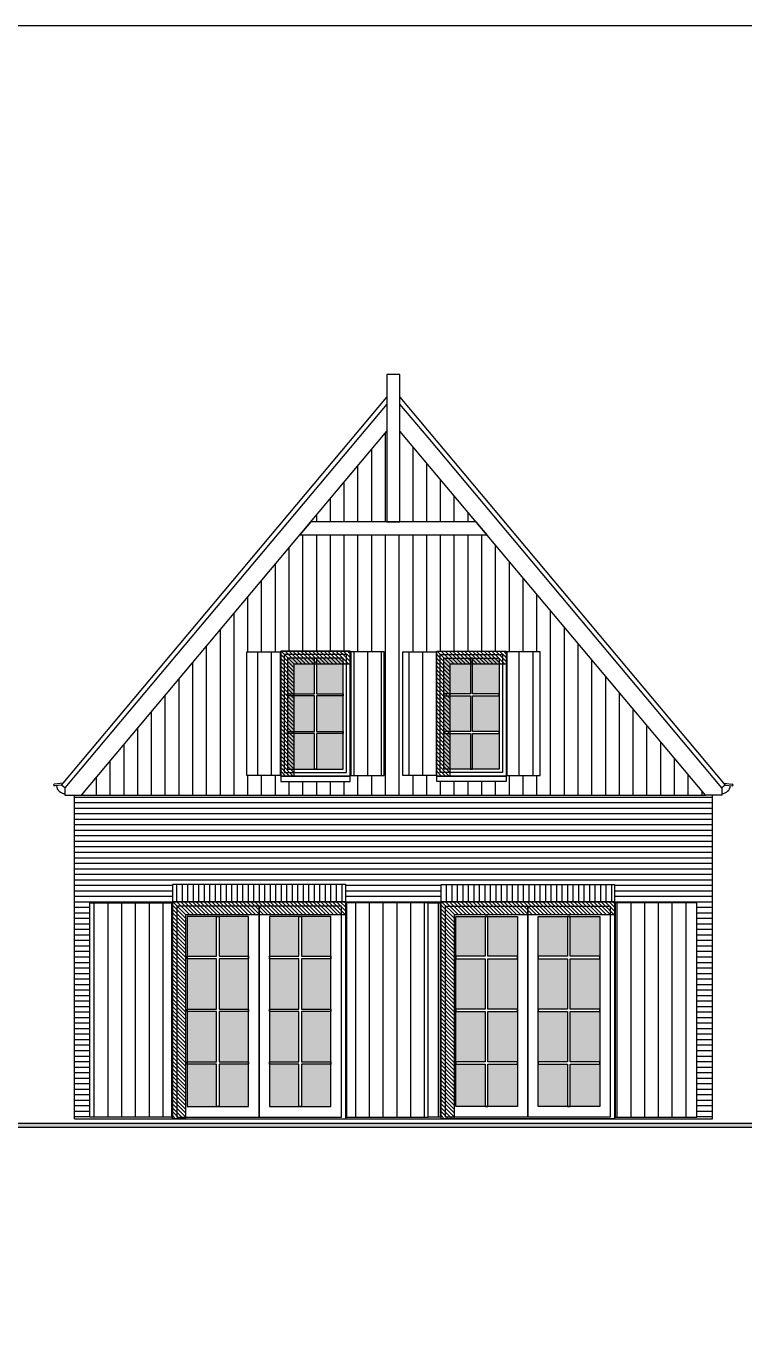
# Model space of a CAD drawing. Header units: millimetres. Extents: x 194362 to 347421, y -189721 to -131700.
# Drawn here: x 255433 to 263719, y -146629 to -131700 of the extents above; entities that cross this region are included whole.
import ezdxf

# ---------------------------------------------------------------- set-up
doc = ezdxf.new("R2010")
doc.units = ezdxf.units.MM
for name, color, linetype in [('arc-glas', 5, 'Continuous'), ('arcering', 5, 'Continuous'), ('grijs03', 252, 'Continuous'), ('KOZIJN', 1, 'Continuous'), ('zicht', 5, 'Continuous')]:
    doc.layers.add(name, color=color, linetype=linetype)
doc.layers.add('hulp', color=6, linetype='Continuous', plot=False)

msp = doc.modelspace()

# ---------------------------------------------------------------- hatches: boundary and pattern name
h = msp.add_hatch(color=256)
h.dxf.hatch_style = 1
h.paths.add_polyline_path([(251043.03734, -144346.98128), (272043.03734, -144346.98128), (272043.03734, -144396.98128), (251043.03734, -144396.98128)])
at = {"layer": 'arc-glas'}
h = msp.add_hatch(color=256, dxfattribs=at)
h.dxf.hatch_style = 1
h.set_gradient(color1=(132, 132, 132), color2=(214, 214, 214), rotation=45, tint=1)
h.paths.add_polyline_path([(258760.97908, -139856.31461), (258452.97908, -139856.31461), (258452.97908, -140266.98128), (258760.97908, -140266.98128)])
h.paths.add_polyline_path([(258760.97908, -139421.64795), (258452.97908, -139421.64795), (258452.97908, -139832.31461), (258760.97908, -139832.31461)])
h.paths.add_polyline_path([(258760.97908, -138986.98128), (258452.97908, -138986.98128), (258452.97908, -139397.64795), (258760.97908, -139397.64795)])
h.paths.add_polyline_path([(259092.97908, -138986.98128), (258784.97908, -138986.98128), (258784.97908, -139397.64795), (259092.97908, -139397.64795)])
h.paths.add_polyline_path([(259092.97908, -139421.64795), (258784.97908, -139421.64795), (258784.97908, -139832.31461), (259092.97908, -139832.31461)])
h.paths.add_polyline_path([(259092.97908, -139856.31461), (258784.97908, -139856.31461), (258784.97908, -140266.98128), (259092.97908, -140266.98128)])
h = msp.add_hatch(color=256, dxfattribs=at)
h.dxf.hatch_style = 1
h.set_gradient(color1=(132, 132, 132), color2=(214, 214, 214), rotation=45, tint=1)
h.paths.add_polyline_path([(260560.97908, -139856.31461), (260252.97908, -139856.31461), (260252.97908, -140266.98128), (260560.97908, -140266.98128)])
h.paths.add_polyline_path([(260560.97908, -139421.64795), (260252.97908, -139421.64795), (260252.97908, -139832.31461), (260560.97908, -139832.31461)])
h.paths.add_polyline_path([(260560.97908, -138986.98128), (260252.97908, -138986.98128), (260252.97908, -139397.64795), (260560.97908, -139397.64795)])
h.paths.add_polyline_path([(260892.97908, -138986.98128), (260584.97908, -138986.98128), (260584.97908, -139397.64795), (260892.97908, -139397.64795)])
h.paths.add_polyline_path([(260892.97908, -139421.64795), (260584.97908, -139421.64795), (260584.97908, -139832.31461), (260892.97908, -139832.31461)])
h.paths.add_polyline_path([(260892.97908, -139856.31461), (260584.97908, -139856.31461), (260584.97908, -140266.98128), (260892.97908, -140266.98128)])
h = msp.add_hatch(color=256, dxfattribs=at)
h.dxf.hatch_style = 1
h.set_gradient(color1=(132, 132, 132), color2=(214, 214, 214), rotation=45, tint=1)
h.paths.add_polyline_path([(257632.97908, -143669.48128), (257292.97908, -143669.48128), (257292.97908, -144156.98128), (257632.97908, -144156.98128)])
h.paths.add_polyline_path([(257632.97908, -143061.98128), (257292.97908, -143061.98128), (257292.97908, -143639.48128), (257632.97908, -143639.48128)])
h.paths.add_polyline_path([(257632.97908, -142454.48128), (257292.97908, -142454.48128), (257292.97908, -143031.98128), (257632.97908, -143031.98128)])
h.paths.add_polyline_path([(257632.97908, -141966.98128), (257292.97908, -141966.98128), (257292.97908, -142424.48128), (257632.97908, -142424.48128)])
h.paths.add_polyline_path([(258002.97908, -141966.98128), (257662.97908, -141966.98128), (257662.97908, -142424.48128), (258002.97908, -142424.48128)])
h.paths.add_polyline_path([(258002.97908, -142454.48128), (257662.97908, -142454.48128), (257662.97908, -143031.98128), (258002.97908, -143031.98128)])
h.paths.add_polyline_path([(258002.97908, -143061.98128), (257662.97908, -143061.98128), (257662.97908, -143639.48128), (258002.97908, -143639.48128)])
h.paths.add_polyline_path([(258002.97908, -143669.48128), (257662.97908, -143669.48128), (257662.97908, -144156.98128), (258002.97908, -144156.98128)])
h = msp.add_hatch(color=256, dxfattribs=at)
h.dxf.hatch_style = 1
h.set_gradient(color1=(132, 132, 132), color2=(214, 214, 214), rotation=45, tint=1)
h.paths.add_polyline_path([(258582.97908, -143669.48128), (258242.97908, -143669.48128), (258242.97908, -144156.98128), (258582.97908, -144156.98128)])
h.paths.add_polyline_path([(258582.97908, -143061.98128), (258242.97908, -143061.98128), (258242.97908, -143639.48128), (258582.97908, -143639.48128)])
h.paths.add_polyline_path([(258582.97908, -142454.48128), (258242.97908, -142454.48128), (258242.97908, -143031.98128), (258582.97908, -143031.98128)])
h.paths.add_polyline_path([(258582.97908, -141966.98128), (258242.97908, -141966.98128), (258242.97908, -142424.48128), (258582.97908, -142424.48128)])
h.paths.add_polyline_path([(258952.97908, -141966.98128), (258612.97908, -141966.98128), (258612.97908, -142424.48128), (258952.97908, -142424.48128)])
h.paths.add_polyline_path([(258952.97908, -142454.48128), (258612.97908, -142454.48128), (258612.97908, -143031.98128), (258952.97908, -143031.98128)])
h.paths.add_polyline_path([(258952.97908, -143061.98128), (258612.97908, -143061.98128), (258612.97908, -143639.48128), (258952.97908, -143639.48128)])
h.paths.add_polyline_path([(258952.97908, -143669.48128), (258612.97908, -143669.48128), (258612.97908, -144156.98128), (258952.97908, -144156.98128)])
h = msp.add_hatch(color=256, dxfattribs=at)
h.dxf.hatch_style = 1
h.set_gradient(color1=(132, 132, 132), color2=(214, 214, 214), rotation=45, tint=1)
h.paths.add_polyline_path([(260732.97908, -143669.48128), (260392.97908, -143669.48128), (260392.97908, -144156.98128), (260732.97908, -144156.98128)])
h.paths.add_polyline_path([(260732.97908, -143061.98128), (260392.97908, -143061.98128), (260392.97908, -143639.48128), (260732.97908, -143639.48128)])
h.paths.add_polyline_path([(260732.97908, -142454.48128), (260392.97908, -142454.48128), (260392.97908, -143031.98128), (260732.97908, -143031.98128)])
h.paths.add_polyline_path([(260732.97908, -141966.98128), (260392.97908, -141966.98128), (260392.97908, -142424.48128), (260732.97908, -142424.48128)])
h.paths.add_polyline_path([(261102.97908, -141966.98128), (260762.97908, -141966.98128), (260762.97908, -142424.48128), (261102.97908, -142424.48128)])
h.paths.add_polyline_path([(261102.97908, -142454.48128), (260762.97908, -142454.48128), (260762.97908, -143031.98128), (261102.97908, -143031.98128)])
h.paths.add_polyline_path([(261102.97908, -143061.98128), (260762.97908, -143061.98128), (260762.97908, -143639.48128), (261102.97908, -143639.48128)])
h.paths.add_polyline_path([(261102.97908, -143669.48128), (260762.97908, -143669.48128), (260762.97908, -144156.98128), (261102.97908, -144156.98128)])
h = msp.add_hatch(color=256, dxfattribs=at)
h.dxf.hatch_style = 1
h.set_gradient(color1=(132, 132, 132), color2=(214, 214, 214), rotation=45, tint=1)
h.paths.add_polyline_path([(261682.97908, -143669.48128), (261342.97908, -143669.48128), (261342.97908, -144156.98128), (261682.97908, -144156.98128)])
h.paths.add_polyline_path([(261682.97908, -143061.98128), (261342.97908, -143061.98128), (261342.97908, -143639.48128), (261682.97908, -143639.48128)])
h.paths.add_polyline_path([(261682.97908, -142454.48128), (261342.97908, -142454.48128), (261342.97908, -143031.98128), (261682.97908, -143031.98128)])
h.paths.add_polyline_path([(261682.97908, -141966.98128), (261342.97908, -141966.98128), (261342.97908, -142424.48128), (261682.97908, -142424.48128)])
h.paths.add_polyline_path([(262052.97908, -141966.98128), (261712.97908, -141966.98128), (261712.97908, -142424.48128), (262052.97908, -142424.48128)])
h.paths.add_polyline_path([(262052.97908, -142454.48128), (261712.97908, -142454.48128), (261712.97908, -143031.98128), (262052.97908, -143031.98128)])
h.paths.add_polyline_path([(262052.97908, -143061.98128), (261712.97908, -143061.98128), (261712.97908, -143639.48128), (262052.97908, -143639.48128)])
h.paths.add_polyline_path([(262052.97908, -143669.48128), (261712.97908, -143669.48128), (261712.97908, -144156.98128), (262052.97908, -144156.98128)])
at = {"layer": 'arcering'}
h = msp.add_hatch(dxfattribs=at)
h.set_pattern_fill('LINE', color=256, scale=50, angle=90)
h.set_pattern_definition([(90, (36855.67, 50), (-158.75, 1e-14), [])])
h.paths.add_polyline_path([(260752.82694, -137566.98128), (258593.13121, -137566.98128), (256074.67822, -140566.98128), (263271.27994, -140566.98128)])
h.paths.add_polyline_path([(259780.97908, -138914.98128), (260164.97908, -138914.98128), (260172.97908, -138914.90207), (260172.97908, -138906.98128), (260980.97908, -138906.98128), (260980.97908, -138914.98128), (261364.97908, -138914.98128), (261364.97908, -140338.98128), (260980.97908, -140338.98128), (260972.97908, -140339.06049), (260972.97908, -140410.98128), (260172.97908, -140410.98128), (260172.97908, -140346.98128), (260172.93439, -140338.98128), (259780.97908, -140338.98128)], flags=16)
h.paths.add_polyline_path([(259564.97908, -138914.98128), (259564.97908, -140338.98128), (259180.97908, -140338.98128), (259172.97908, -140339.06049), (259172.97908, -140410.98128), (258372.97908, -140410.98128), (258372.97908, -140346.98128), (258372.93439, -140338.98128), (257980.97908, -140338.98128), (257980.97908, -138914.98128), (258364.97908, -138914.98128), (258372.97908, -138914.90207), (258372.97908, -138906.98128), (259180.97908, -138906.98128), (259180.97908, -138914.98128)], flags=16)
h.paths.add_polyline_path([(260172.97908, -138906.98128), (260972.97908, -138906.98128), (260972.97908, -140346.98128), (260172.97908, -140346.98128)], flags=0)
h.paths.add_polyline_path([(260212.97908, -138946.98128), (260932.97908, -138946.98128), (260932.97908, -140306.98128), (260212.97908, -140306.98128)], flags=0)
h.paths.add_polyline_path([(259172.97908, -138906.98128), (259172.97908, -140346.98128), (258372.97908, -140346.98128), (258372.97908, -138906.98128)], flags=0)
h.paths.add_polyline_path([(260252.97908, -138986.98128), (260892.97908, -138986.98128), (260892.97908, -140266.98128), (260252.97908, -140266.98128)], flags=0)
h.paths.add_polyline_path([(259132.97908, -138946.98128), (259132.97908, -140306.98128), (258412.97908, -140306.98128), (258412.97908, -138946.98128)], flags=0)
h.paths.add_polyline_path([(259092.97908, -138986.98128), (259092.97908, -140266.98128), (258452.97908, -140266.98128), (258452.97908, -138986.98128)], flags=0)
h.paths.add_polyline_path([(260560.97908, -138986.98128), (260584.97908, -138986.98128), (260584.97908, -139397.64795), (260892.97908, -139397.64795), (260892.97908, -139421.64795), (260584.97908, -139421.64795), (260584.97908, -139832.31461), (260892.97908, -139832.31461), (260892.97908, -139856.31461), (260584.97908, -139856.31461), (260584.97908, -140266.98128), (260560.97908, -140266.98128), (260560.97908, -139856.31461), (260252.97908, -139856.31461), (260252.97908, -139832.31461), (260560.97908, -139832.31461), (260560.97908, -139421.64795), (260252.97908, -139421.64795), (260252.97908, -139397.64795), (260560.97908, -139397.64795)], flags=0)
h.paths.add_polyline_path([(258784.97908, -138986.98128), (258784.97908, -139397.64795), (259092.97908, -139397.64795), (259092.97908, -139421.64795), (258784.97908, -139421.64795), (258784.97908, -139832.31461), (259092.97908, -139832.31461), (259092.97908, -139856.31461), (258784.97908, -139856.31461), (258784.97908, -140266.98128), (258760.97908, -140266.98128), (258760.97908, -139856.31461), (258452.97908, -139856.31461), (258452.97908, -139832.31461), (258760.97908, -139832.31461), (258760.97908, -139421.64795), (258452.97908, -139421.64795), (258452.97908, -139397.64795), (258760.97908, -139397.64795), (258760.97908, -138986.98128)], flags=0)
h.paths.add_polyline_path([(259597.97908, -136369.99901), (258719.05386, -137416.98128), (259597.97908, -137416.98128)])
h.paths.add_polyline_path([(259747.97908, -136369.99901), (259747.97908, -137416.98128), (260626.90429, -137416.98128)])
h = msp.add_hatch(dxfattribs=at)
h.set_pattern_fill('LINE', color=256, scale=50, angle=90)
h.set_pattern_definition([(90, (110153.47, -70092.12), (-158.75, 1e-14), [])])
h.paths.add_polyline_path([(258364.97908, -138914.98128), (258364.97908, -140338.98128), (257980.97908, -140338.98128), (257980.97908, -138914.98128)])
h.paths.add_polyline_path([(259180.97908, -138914.98128), (259180.97908, -140338.98128), (259564.97908, -140338.98128), (259564.97908, -138914.98128)])
h.paths.add_polyline_path([(260164.97908, -138914.98128), (260164.97908, -140338.98128), (259780.97908, -140338.98128), (259780.97908, -138914.98128)])
h.paths.add_polyline_path([(260980.97908, -138914.98128), (260980.97908, -140338.98128), (261364.97908, -140338.98128), (261364.97908, -138914.98128)])
h = msp.add_hatch(dxfattribs=at)
h.set_pattern_fill('LINE', color=256, scale=10, angle=135)
h.set_pattern_definition([(135, (147819.907, -164667.51), (-22.45064, -22.45064), [])])
h.paths.add_polyline_path([(258372.97908, -140346.98128), (258372.97908, -138906.98128), (259172.97908, -138906.98128), (259172.97908, -139056.98128), (258522.97908, -139056.98128), (258522.97908, -140346.98128)])
h = msp.add_hatch(dxfattribs=at)
h.set_pattern_fill('LINE', color=256, scale=10, angle=135)
h.set_pattern_definition([(135, (149619.907, -164667.51), (-22.45064, -22.45064), [])])
h.paths.add_polyline_path([(260172.97908, -140346.98128), (260172.97908, -138906.98128), (260972.97908, -138906.98128), (260972.97908, -139056.98128), (260322.97908, -139056.98128), (260322.97908, -140346.98128)])
h = msp.add_hatch(dxfattribs=at)
h.set_pattern_fill('LINE', color=256, scale=50, angle=90)
h.paths.add_polyline_path([(263172.97908, -141806.98128), (262232.97908, -141806.98128), (262232.97908, -144276.98128), (263172.97908, -144276.98128)])
h.paths.add_polyline_path([(260072.97908, -141806.98128), (260212.97908, -141806.98128), (260212.97908, -144276.98128), (260072.97908, -144276.98128)])
h.paths.add_polyline_path([(260072.97908, -141806.98128), (259132.97908, -141806.98128), (259132.97908, -144276.98128), (260072.97908, -144276.98128)])
h.paths.add_polyline_path([(256172.97908, -141806.98128), (257112.97908, -141806.98128), (257112.97908, -144276.98128), (256172.97908, -144276.98128)])
h = msp.add_hatch(dxfattribs=at)
h.set_pattern_fill('LINE', color=256, scale=10, angle=135)
h.set_pattern_definition([(135, (146569.907, -167557.51), (-22.45064, -22.45064), [])])
h.paths.add_polyline_path([(257122.97908, -144296.98128), (257122.97908, -141796.98128), (259122.97908, -141796.98128), (259122.97908, -141946.98128), (257272.97908, -141946.98128), (257272.97908, -144296.98128)])
h = msp.add_hatch(dxfattribs=at)
h.set_pattern_fill('LINE', color=256, scale=10, angle=135)
h.set_pattern_definition([(135, (149669.907, -167557.51), (-22.45064, -22.45064), [])])
h.paths.add_polyline_path([(260222.97908, -144296.98128), (260222.97908, -141796.98128), (262222.97908, -141796.98128), (262222.97908, -141946.98128), (260372.97908, -141946.98128), (260372.97908, -144296.98128)])
at = {"layer": 'grijs03'}
h = msp.add_hatch(dxfattribs=at)
h.set_pattern_fill('LINE', color=256, scale=20)
h.paths.add_polyline_path([(263352.97908, -140566.98128), (263271.27994, -140566.98128), (260172.97908, -140566.98128), (260172.97908, -140576.98128), (259172.97908, -140576.98128), (259172.97908, -140566.98128), (256074.67822, -140566.98128), (255992.97908, -140566.98128), (255992.97908, -144296.98128), (257122.97908, -144296.98128), (257122.97908, -141796.98128), (257122.97908, -141596.98128), (259122.97908, -141596.98128), (259122.97908, -141796.98128), (259122.97908, -144296.98128), (260222.97908, -144296.98128), (260222.97908, -141796.98128), (260222.97908, -141596.98128), (262222.97908, -141596.98128), (262222.97908, -141796.98128), (262222.97908, -144296.98128), (263352.97908, -144296.98128)])
h.paths.add_polyline_path([(260212.97908, -141806.98128), (260212.97908, -144276.98128), (260072.97908, -144276.98128), (259132.97908, -144276.98128), (259132.97908, -141806.98128), (260072.97908, -141806.98128)], flags=16)
h.paths.add_polyline_path([(262232.97908, -141806.98128), (263172.97908, -141806.98128), (263172.97908, -144276.98128), (262232.97908, -144276.98128)], flags=16)
h.paths.add_polyline_path([(257112.97908, -141806.98128), (257112.97908, -144276.98128), (256172.97908, -144276.98128), (256172.97908, -141806.98128)], flags=16)
h = msp.add_hatch(dxfattribs=at)
h.set_pattern_fill('LINE', color=256, scale=20, angle=90)
h.set_pattern_definition([(90, (0, -70092.123), (-63.5, 4e-15), [])])
h.paths.add_polyline_path([(262222.97908, -141596.98128), (260222.97908, -141596.98128), (260222.97908, -141796.98128), (262222.97908, -141796.98128)])
h.paths.add_polyline_path([(259122.97908, -141596.98128), (257122.97908, -141596.98128), (257122.97908, -141796.98128), (259122.97908, -141796.98128)])

# ---------------------------------------------------------------- linework, layer by layer
for p, q in [((256074.67822, -140566.98128), (259597.97908, -136369.99901)), ((263271.27994, -140566.98128), (259747.97908, -136369.99901)), ((255864.00892, -140429.10575), (255763.45468, -140438.41705)), ((255847.83696, -140452.31932), (255765.44849, -140459.94848)), ((263481.94924, -140429.10575), (263582.50347, -140438.41705)), ((263498.1212, -140452.31932), (263580.50967, -140459.94848)), ((255884.18706, -140482.83467), (255884.18706, -140566.98128)), ((255884.18706, -140566.98128), (256074.67822, -140566.98128)), ((255992.97908, -144296.98128), (255992.97908, -140566.98128)), ((263461.77109, -140566.98128), (263271.27994, -140566.98128)), ((263352.97908, -144296.98128), (263352.97908, -140566.98128)), ((263461.77109, -140482.83467), (263461.77109, -140566.98128)), ((251043.03734, -144346.98128), (272043.03734, -144346.98128)), ((255992.97908, -144296.98128), (263352.97908, -144296.98128))]:
    msp.add_line(p, q)
for points in [[(211135.692, -161557.4657), (276133.51877, -161557.4657), (276133.51877, -131700.44972), (211135.692, -131700.44972)], [(259597.97908, -137416.98128), (259747.97908, -137416.98128), (259747.97908, -135716.98128), (259597.97908, -135716.98128)], [(258593.13121, -137566.98128), (260752.82694, -137566.98128), (260626.90429, -137416.98128), (258719.05386, -137416.98128)], [(258372.97908, -140346.98128), (259172.97908, -140346.98128), (259172.97908, -138906.98128), (258372.97908, -138906.98128)], [(260972.97908, -140346.98128), (260172.97908, -140346.98128), (260172.97908, -138906.98128), (260972.97908, -138906.98128)], [(259122.97908, -141796.98128), (257122.97908, -141796.98128), (257122.97908, -144296.98128), (259122.97908, -144296.98128)], [(260222.97908, -141796.98128), (262222.97908, -141796.98128), (262222.97908, -144296.98128), (260222.97908, -144296.98128)], [(251043.03734, -144346.98128), (272043.03734, -144346.98128), (272043.03734, -144396.98128), (251043.03734, -144396.98128)]]:
    msp.add_lwpolyline(points, close=True)
for points in [[(259597.97908, -136058.93791), (259272.97908, -136446.08033), (255884.18706, -140482.83467), (255845.8921, -140450.68664), (259597.97908, -135981.17263)], [(259747.97908, -135981.17263), (263500.06606, -140450.68664), (263461.77109, -140482.83467), (260072.97908, -136446.08033), (259747.97908, -136058.93791)]]:
    msp.add_lwpolyline(points)
for centre, radius, start, end in [((255764.45159, -140449.18277), 10.76571, 95.290490716, 275.290490716), ((255883.46624, -140449.31084), 98.51542, 185.122094493, 270.419230762), ((263462.49192, -140449.31084), 98.51542, 269.58076924, 354.877905507), ((263581.50657, -140449.18277), 10.76571, 264.709509285, 84.709509285)]:
    msp.add_arc(centre, radius, start, end)
for points in [[(259122.97908, -141596.98128), (257122.97908, -141596.98128), (257122.97908, -141796.98128), (259122.97908, -141796.98128)], [(260222.97908, -141596.98128), (262222.97908, -141596.98128), (262222.97908, -141796.98128), (260222.97908, -141796.98128)]]:
    msp.add_lwpolyline(points, close=True, dxfattribs=at)
at = {"layer": 'hulp'}
for points in [[(258372.97908, -140346.98128), (258372.97908, -138906.98128), (259172.97908, -138906.98128), (259172.97908, -139056.98128), (258522.97908, -139056.98128), (258522.97908, -140346.98128)], [(260172.97908, -140346.98128), (260172.97908, -138906.98128), (260972.97908, -138906.98128), (260972.97908, -139056.98128), (260322.97908, -139056.98128), (260322.97908, -140346.98128)], [(257122.97908, -144296.98128), (257122.97908, -141796.98128), (259122.97908, -141796.98128), (259122.97908, -141946.98128), (257272.97908, -141946.98128), (257272.97908, -144296.98128)], [(260222.97908, -144296.98128), (260222.97908, -141796.98128), (262222.97908, -141796.98128), (262222.97908, -141946.98128), (260372.97908, -141946.98128), (260372.97908, -144296.98128)]]:
    msp.add_lwpolyline(points, close=True, dxfattribs=at)
at = {"layer": 'KOZIJN'}
for points in [[(258412.97908, -140306.98128), (259132.97908, -140306.98128), (259132.97908, -138946.98128), (258412.97908, -138946.98128)], [(260932.97908, -140306.98128), (260212.97908, -140306.98128), (260212.97908, -138946.98128), (260932.97908, -138946.98128)], [(258452.97908, -140266.98128), (259092.97908, -140266.98128), (259092.97908, -138986.98128), (258452.97908, -138986.98128)], [(258452.97908, -139397.64795), (258760.97908, -139397.64795), (258760.97908, -138986.98128), (258784.97908, -138986.98128), (258784.97908, -139397.64795), (259092.97908, -139397.64795), (259092.97908, -139421.64795), (258784.97908, -139421.64795), (258784.97908, -139832.31461), (259092.97908, -139832.31461), (259092.97908, -139856.31461), (258784.97908, -139856.31461), (258784.97908, -140266.98128), (258760.97908, -140266.98128), (258760.97908, -139856.31461), (258452.97908, -139856.31461), (258452.97908, -139832.31461), (258760.97908, -139832.31461), (258760.97908, -139421.64795), (258452.97908, -139421.64795)], [(260892.97908, -140266.98128), (260252.97908, -140266.98128), (260252.97908, -138986.98128), (260892.97908, -138986.98128)], [(260892.97908, -139397.64795), (260584.97908, -139397.64795), (260584.97908, -138986.98128), (260560.97908, -138986.98128), (260560.97908, -139397.64795), (260252.97908, -139397.64795), (260252.97908, -139421.64795), (260560.97908, -139421.64795), (260560.97908, -139832.31461), (260252.97908, -139832.31461), (260252.97908, -139856.31461), (260560.97908, -139856.31461), (260560.97908, -140266.98128), (260584.97908, -140266.98128), (260584.97908, -139856.31461), (260892.97908, -139856.31461), (260892.97908, -139832.31461), (260584.97908, -139832.31461), (260584.97908, -139421.64795), (260892.97908, -139421.64795)], [(259072.97908, -141846.98128), (257172.97908, -141846.98128), (257172.97908, -144276.98128), (259072.97908, -144276.98128)], [(258122.97908, -141846.98128), (257172.97908, -141846.98128), (257172.97908, -144276.98128), (258122.97908, -144276.98128)], [(258002.97908, -141966.98128), (257292.97908, -141966.98128), (257292.97908, -144156.98128), (258002.97908, -144156.98128)], [(258002.97908, -143046.98128), (258002.97908, -143061.98128), (257662.97908, -143061.98128), (257662.97908, -143639.48128), (258002.97908, -143639.48128), (258002.97908, -143669.48128), (257662.97908, -143669.48128), (257662.97908, -144156.98128), (257632.97908, -144156.98128), (257632.97908, -143669.48128), (257292.97908, -143669.48128), (257292.97908, -143639.48128), (257632.97908, -143639.48128), (257632.97908, -143061.98128), (257292.97908, -143061.98128), (257292.97908, -143046.98128), (257292.97908, -143031.98128), (257632.97908, -143031.98128), (257632.97908, -142454.48128), (257292.97908, -142454.48128), (257292.97908, -142424.48128), (257632.97908, -142424.48128), (257632.97908, -141966.98128), (257662.97908, -141966.98128), (257662.97908, -142424.48128), (258002.97908, -142424.48128), (258002.97908, -142454.48128), (257662.97908, -142454.48128), (257662.97908, -143031.98128), (258002.97908, -143031.98128)], [(259072.97908, -141846.98128), (258122.97908, -141846.98128), (258122.97908, -144276.98128), (259072.97908, -144276.98128)], [(258952.97908, -141966.98128), (258242.97908, -141966.98128), (258242.97908, -144156.98128), (258952.97908, -144156.98128)], [(258952.97908, -143046.98128), (258952.97908, -143061.98128), (258612.97908, -143061.98128), (258612.97908, -143639.48128), (258952.97908, -143639.48128), (258952.97908, -143669.48128), (258612.97908, -143669.48128), (258612.97908, -144156.98128), (258582.97908, -144156.98128), (258582.97908, -143669.48128), (258242.97908, -143669.48128), (258242.97908, -143639.48128), (258582.97908, -143639.48128), (258582.97908, -143061.98128), (258242.97908, -143061.98128), (258242.97908, -143046.98128), (258242.97908, -143031.98128), (258582.97908, -143031.98128), (258582.97908, -142454.48128), (258242.97908, -142454.48128), (258242.97908, -142424.48128), (258582.97908, -142424.48128), (258582.97908, -141966.98128), (258612.97908, -141966.98128), (258612.97908, -142424.48128), (258952.97908, -142424.48128), (258952.97908, -142454.48128), (258612.97908, -142454.48128), (258612.97908, -143031.98128), (258952.97908, -143031.98128)], [(260272.97908, -141846.98128), (262172.97908, -141846.98128), (262172.97908, -144276.98128), (260272.97908, -144276.98128)], [(260272.97908, -141846.98128), (261222.97908, -141846.98128), (261222.97908, -144276.98128), (260272.97908, -144276.98128)], [(260392.97908, -141966.98128), (261102.97908, -141966.98128), (261102.97908, -144156.98128), (260392.97908, -144156.98128)], [(260392.97908, -143046.98128), (260392.97908, -143061.98128), (260732.97908, -143061.98128), (260732.97908, -143639.48128), (260392.97908, -143639.48128), (260392.97908, -143669.48128), (260732.97908, -143669.48128), (260732.97908, -144156.98128), (260762.97908, -144156.98128), (260762.97908, -143669.48128), (261102.97908, -143669.48128), (261102.97908, -143639.48128), (260762.97908, -143639.48128), (260762.97908, -143061.98128), (261102.97908, -143061.98128), (261102.97908, -143046.98128), (261102.97908, -143031.98128), (260762.97908, -143031.98128), (260762.97908, -142454.48128), (261102.97908, -142454.48128), (261102.97908, -142424.48128), (260762.97908, -142424.48128), (260762.97908, -141966.98128), (260732.97908, -141966.98128), (260732.97908, -142424.48128), (260392.97908, -142424.48128), (260392.97908, -142454.48128), (260732.97908, -142454.48128), (260732.97908, -143031.98128), (260392.97908, -143031.98128)], [(261222.97908, -141846.98128), (262172.97908, -141846.98128), (262172.97908, -144276.98128), (261222.97908, -144276.98128)], [(261342.97908, -141966.98128), (262052.97908, -141966.98128), (262052.97908, -144156.98128), (261342.97908, -144156.98128)], [(261342.97908, -143046.98128), (261342.97908, -143061.98128), (261682.97908, -143061.98128), (261682.97908, -143639.48128), (261342.97908, -143639.48128), (261342.97908, -143669.48128), (261682.97908, -143669.48128), (261682.97908, -144156.98128), (261712.97908, -144156.98128), (261712.97908, -143669.48128), (262052.97908, -143669.48128), (262052.97908, -143639.48128), (261712.97908, -143639.48128), (261712.97908, -143061.98128), (262052.97908, -143061.98128), (262052.97908, -143046.98128), (262052.97908, -143031.98128), (261712.97908, -143031.98128), (261712.97908, -142454.48128), (262052.97908, -142454.48128), (262052.97908, -142424.48128), (261712.97908, -142424.48128), (261712.97908, -141966.98128), (261682.97908, -141966.98128), (261682.97908, -142424.48128), (261342.97908, -142424.48128), (261342.97908, -142454.48128), (261682.97908, -142454.48128), (261682.97908, -143031.98128), (261342.97908, -143031.98128)]]:
    msp.add_lwpolyline(points, close=True, dxfattribs=at)
at = {"layer": 'zicht'}
msp.add_line((256074.67822, -140566.98128), (263271.27994, -140566.98128), dxfattribs=at)
for points in [[(258364.97908, -138914.98128), (258364.97908, -140338.98128), (257980.97908, -140338.98128), (257980.97908, -138914.98128)], [(259180.97908, -138914.98128), (259180.97908, -140338.98128), (259564.97908, -140338.98128), (259564.97908, -138914.98128)], [(260164.97908, -138914.98128), (260164.97908, -140338.98128), (259780.97908, -140338.98128), (259780.97908, -138914.98128)], [(260980.97908, -138914.98128), (260980.97908, -140338.98128), (261364.97908, -140338.98128), (261364.97908, -138914.98128)], [(258372.97908, -140346.98128), (258372.97908, -140410.98128), (259172.97908, -140410.98128), (259172.97908, -140346.98128)], [(260972.97908, -140346.98128), (260972.97908, -140410.98128), (260172.97908, -140410.98128), (260172.97908, -140346.98128)], [(256172.97908, -141806.98128), (257112.97908, -141806.98128), (257112.97908, -144276.98128), (256172.97908, -144276.98128)], [(260072.97908, -141806.98128), (259132.97908, -141806.98128), (259132.97908, -144276.98128), (260072.97908, -144276.98128)], [(260072.97908, -141806.98128), (260212.97908, -141806.98128), (260212.97908, -144276.98128), (260072.97908, -144276.98128)], [(263172.97908, -141806.98128), (262232.97908, -141806.98128), (262232.97908, -144276.98128), (263172.97908, -144276.98128)]]:
    msp.add_lwpolyline(points, close=True, dxfattribs=at)

doc.saveas('drawing.dxf')
